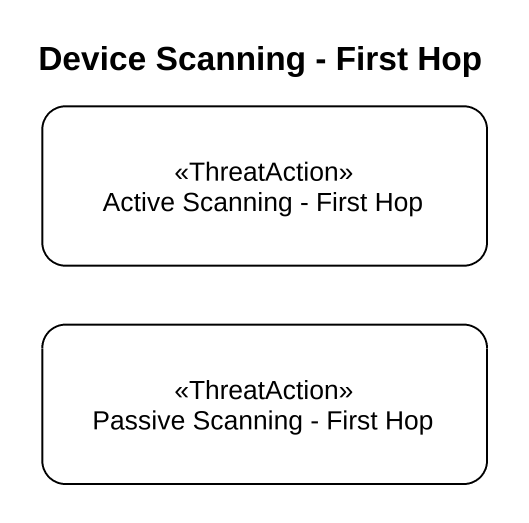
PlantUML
@startuml
title Device Scanning - First Hop
hide empty description
state "Active Scanning - First Hop" as Active_Scanning_First_Hop <<ThreatAction>>
state "Passive Scanning - First Hop" as Passive_Scanning_First_Hop <<ThreatAction>>
@enduml
